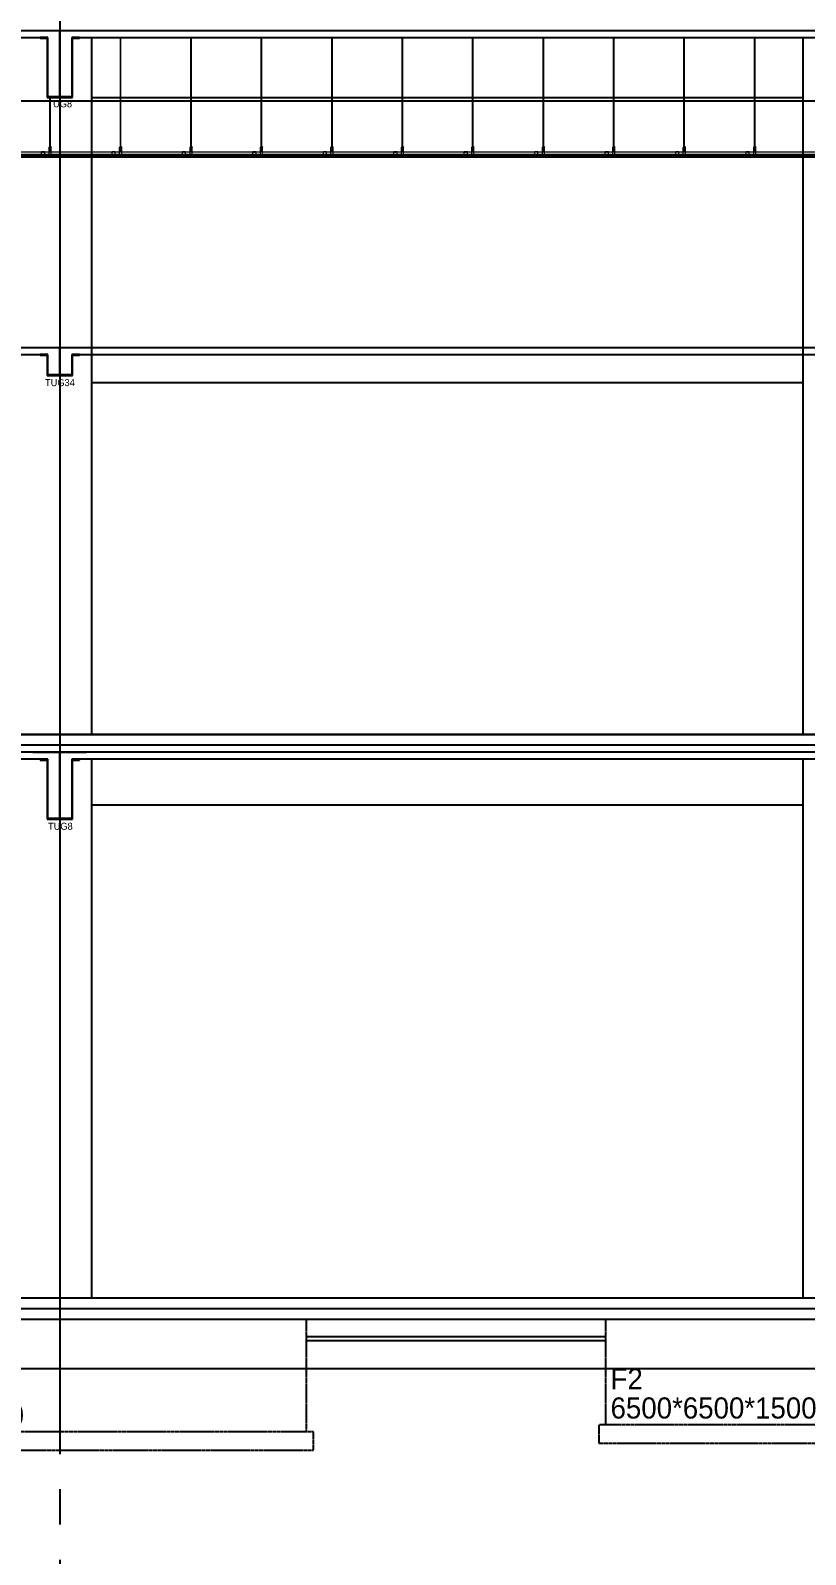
# Model space of a CAD drawing. Extents: x 152195838 to 323921156, y 365159662 to 730681027.
# Drawn here: x 161281092 to 161292092, y 365190420 to 365212063 of the extents above; entities that cross this region are included whole.
import ezdxf
from ezdxf.enums import TextEntityAlignment as Align

# ---------------------------------------------------------------- set-up
doc = ezdxf.new("R2010")
doc.units = 0
doc.header["$MEASUREMENT"] = 0
doc.linetypes.add('CEN', pattern=[63, 60, -1, 1, -1])
doc.linetypes.add('HIDDENX2', pattern=[0.75, 0.5, -0.25])
doc.layers.get('Defpoints').update_dxf_attribs({"linetype": 'CONTINUOUS'})
for name, color, linetype in [('4A.TEC CEN', 1, 'CEN'), ('4A.TEC 단열재', 252, 'CONTINUOUS'), ('4A.TEC 마감선 1', 6, 'CONTINUOUS'), ('4A.TEC 벽체 1', 2, 'CONTINUOUS'), ('ELE', 4, 'CONTINUOUS'), ('FIN', 6, 'CONTINUOUS'), ('k-BESTO', 4, 'CONTINUOUS'), ('text', 3, 'CONTINUOUS'), ('㈜SE&C 기둥', 2, 'CONTINUOUS'), ('㈜SE&C 벽체 1', 2, 'CONTINUOUS'), ('㈜SE&C 벽체 4', 7, 'CONTINUOUS')]:
    doc.layers.add(name, color=color, linetype=linetype)
doc.layers.add('CEIL', color=9, linetype='CONTINUOUS', lineweight=0)
doc.layers.add('DEFPOINT', color=135, linetype='CONTINUOUS', plot=False)
doc.styles.add('돋움', font='')
doc.styles.get('돋움').set_extended_font_data('돋움')

# ---------------------------------------------------------------- blocks, each defined once
blk = doc.blocks.new('A$Cb4e46dc6')
at = {"layer": 'Defpoints'}
for p, q in [((0, 575), (760, 575)), ((380, 175), (380, 575))]:
    blk.add_line(p, q, dxfattribs=at)
at = {"layer": 'k-BESTO'}
for p, q in [((100, 475), (100, 465)), ((210, 475), (100, 475)), ((100, 475), (100, 475)), ((100, 465), (200, 465)), ((200, 465), (200, 175)), ((210, 185), (210, 475)), ((660, 475), (550, 475)), ((550, 475), (550, 185)), ((560, 175), (560, 465)), ((560, 465), (660, 465)), ((660, 465), (660, 475)), ((200, 175), (560, 175)), ((550, 185), (210, 185))]:
    blk.add_line(p, q, dxfattribs=at)
at = {"layer": 'DEFPOINT', "linetype": 'ByBlock', "style": '돋움'}
blk.add_text('TUG34', height=100, dxfattribs=at).set_placement((172, 74), align=Align.MIDDLE_LEFT)
blk = doc.blocks.new('A$C30238f66')
at = {"layer": 'Defpoints'}
for p, q in [((0, 1114), (760, 1114)), ((380, 164), (380, 1114))]:
    blk.add_line(p, q, dxfattribs=at)
at = {"layer": 'k-BESTO'}
for p, q in [((100, 1014), (100, 1004)), ((210, 1014), (100, 1014)), ((100, 1014), (100, 1014)), ((100, 1004), (200, 1004)), ((200, 1004), (200, 164)), ((210, 174), (210, 1014)), ((660, 1014), (550, 1014)), ((550, 1014), (550, 174)), ((560, 164), (560, 1004)), ((560, 1004), (660, 1004)), ((660, 1004), (660, 1014)), ((200, 164), (560, 164)), ((550, 174), (210, 174))]:
    blk.add_line(p, q, dxfattribs=at)
at = {"layer": 'DEFPOINT', "linetype": 'ByBlock', "style": '돋움'}
blk.add_text('TUG8', height=100, dxfattribs=at).set_placement((206, 73), align=Align.MIDDLE_LEFT)
blk = doc.blocks.new('zw$1B78')
at = {"layer": '㈜SE&C 기둥', "color": 8, "ltscale": 0.5, "elevation": -1667}
for points in [[(13950, 9900), (13950, 0)], [(24050, 0), (24050, 9900)]]:
    blk.add_lwpolyline(points, dxfattribs=at)
at = {"layer": '㈜SE&C 벽체 1'}
for p, q in [((670, 9900, -1667), (13330, 9900, -1667)), ((13670, 9900, -1667), (24330, 9900, -1667))]:
    blk.add_line(p, q, dxfattribs=at)
at = {"layer": '㈜SE&C 벽체 4'}
blk.add_line((13950, 9050, -1667), (24050, 9050, -1667), dxfattribs=at)
at = {"layer": 'ELE'}
blk.add_blockref('A$C30238f66', (13120, 8886, -1667), dxfattribs=at)
blk = doc.blocks.new('A$Cf60f2c28')
at = {"layer": 'Defpoints'}
for p, q in [((0, 1125), (760, 1125)), ((380, 175), (380, 1125))]:
    blk.add_line(p, q, dxfattribs=at)
at = {"layer": 'k-BESTO'}
for p, q in [((100, 1025), (100, 1015)), ((210, 1025), (100, 1025)), ((100, 1025), (100, 1025)), ((100, 1015), (200, 1015)), ((200, 1015), (200, 175)), ((210, 185), (210, 1025)), ((660, 1025), (550, 1025)), ((550, 1025), (550, 185)), ((560, 175), (560, 1015)), ((560, 1015), (660, 1015)), ((660, 1015), (660, 1025)), ((200, 175), (560, 175)), ((550, 185), (210, 185))]:
    blk.add_line(p, q, dxfattribs=at)
at = {"layer": 'DEFPOINT', "linetype": 'ByBlock', "style": '돋움'}
blk.add_text('TUG8', height=100, dxfattribs=at).set_placement((215, 74), align=Align.MIDDLE_LEFT)
blk = doc.blocks.new('zw$280B')
at = {"layer": '4A.TEC 단열재'}
blk.add_line((111800, 7850, -1667), (250, 7850, -1667), dxfattribs=at)
at = {"layer": '4A.TEC 마감선 1'}
blk.add_line((111800, 8000, -1667), (250, 8000, -1667), dxfattribs=at)
at = {"layer": '㈜SE&C 기둥', "color": 8, "ltscale": 0.5, "elevation": -1667}
for points in [[(13950, 7650), (13950, 0)], [(24050, 0), (24050, 7650)]]:
    blk.add_lwpolyline(points, dxfattribs=at)
at = {"layer": '㈜SE&C 벽체 1'}
for p, q in [((112200, 7750, -1667), (50, 7750, -1667)), ((13330, 7650, -1667), (670, 7650, -1667)), ((24330, 7650, -1667), (13670, 7650, -1667))]:
    blk.add_line(p, q, dxfattribs=at)
at = {"layer": '㈜SE&C 벽체 4'}
blk.add_line((24050, 7000, -1667), (13950, 7000, -1667), dxfattribs=at)
at = {"layer": 'ELE'}
blk.add_blockref('A$Cf60f2c28', (13120, 6625, -1667), dxfattribs=at)
blk = doc.blocks.new('A$C81c9b9fe')
at = {"layer": '㈜SE&C 벽체 4', "linetype": 'HIDDENX2', "flags": 128}
for points in [[(6950, 2260), (6950, 760), (450, 760), (450, 2260), (6950, 2260)], [(450, 760), (350, 760), (350, 500), (7050, 500), (7050, 760), (6950, 760)]]:
    blk.add_lwpolyline(points, dxfattribs=at)
at = {"layer": 'DEFPOINT', "linetype": 'ByBlock', "style": '돋움'}
for s, p in [('F2', (518, 1412)), ('6500*6500*1500', (518, 998))]:
    blk.add_text(s, height=300, dxfattribs=at).set_placement(p, align=Align.MIDDLE_LEFT)
blk = doc.blocks.new('zw$F2B6')
at = {"layer": '㈜SE&C 벽체 4', "linetype": 'HIDDENX2', "flags": 128}
for points in [[(7100, 1860), (7100, 260), (100, 260), (100, 1860), (7100, 1860)], [(100, 260), (0, 260), (0, 0), (7200, 0), (7200, 260), (7100, 260)]]:
    blk.add_lwpolyline(points, dxfattribs=at)
at = {"layer": 'DEFPOINT', "linetype": 'ByBlock', "style": '돋움'}
for s, p in [('F1', (168, 912)), ('7000*7000*1600', (168, 498))]:
    blk.add_text(s, height=300, dxfattribs=at).set_placement(p, align=Align.MIDDLE_LEFT)

msp = doc.modelspace()

# ---------------------------------------------------------------- linework, layer by layer
at = {"layer": '4A.TEC CEN', "color": 8, "ltscale": 500}
for p, q in [((161217434.11, 365212063.33), (161448798.99, 365212063.33)), ((161217434.11, 365211063.33), (161448798.99, 365211063.33)), ((161217434.11, 365202063.33), (161448798.99, 365202063.33)), ((161217434.11, 365194063.33), (161448798.99, 365194063.33)), ((161217434.11, 365193063.33), (161448798.99, 365193063.33))]:
    msp.add_line(p, q, dxfattribs=at)
at = {"layer": '4A.TEC CEN', "color": 8, "ltscale": 500, "flags": 128}
msp.add_lwpolyline([(161281506.94, 365253346.04), (161281506.94, 365183761.87)], dxfattribs=at)
at = {"layer": '4A.TEC 단열재'}
msp.add_lwpolyline([(161268106.94, 365193913.33), (161308066.94, 365193913.33)], dxfattribs=at)
at = {"layer": '4A.TEC 마감선 1'}
msp.add_lwpolyline([(161268106.94, 365194063.33), (161308066.94, 365194063.33)], dxfattribs=at)
at = {"layer": '4A.TEC 벽체 1'}
msp.add_lwpolyline([(161268106.94, 365193763.33), (161358206.94, 365193763.33)], dxfattribs=at)
at = {"layer": 'CEIL'}
for p, q in [((161282367.21, 365210406.73), (161282367.21, 365211963.33)), ((161282376.21, 365210406.73), (161282376.21, 365211963.33)), ((161283367.21, 365210406.73), (161283367.21, 365211963.33)), ((161283376.21, 365210406.73), (161283376.21, 365211963.33)), ((161284367.21, 365210406.73), (161284367.21, 365211963.33)), ((161284376.21, 365210406.73), (161284376.21, 365211963.33)), ((161285367.21, 365210406.73), (161285367.21, 365211963.33)), ((161285376.21, 365210406.73), (161285376.21, 365211963.33)), ((161286367.21, 365210406.73), (161286367.21, 365211963.33)), ((161286376.21, 365210406.73), (161286376.21, 365211963.33)), ((161287367.21, 365210406.73), (161287367.21, 365211963.33)), ((161287376.21, 365210406.73), (161287376.21, 365211963.33)), ((161288367.21, 365210406.73), (161288367.21, 365211963.33)), ((161288376.21, 365210406.73), (161288376.21, 365211963.33)), ((161289367.21, 365210406.73), (161289367.21, 365211963.33)), ((161289376.21, 365210406.73), (161289376.21, 365211963.33)), ((161290367.21, 365210406.73), (161290367.21, 365211963.33)), ((161290376.21, 365210406.73), (161290376.21, 365211963.33)), ((161291367.21, 365210406.73), (161291367.21, 365211963.33)), ((161291376.21, 365210406.73), (161291376.21, 365211963.33)), ((161281367.21, 365210406.73), (161281367.21, 365211113.33)), ((161281376.21, 365210406.73), (161281376.21, 365211113.33)), ((161281356.71, 365210298.33), (161281356.71, 365210406.73)), ((161281386.71, 365210406.73), (161281356.71, 365210406.73)), ((161281356.71, 365210402.73), (161281386.71, 365210402.73)), ((161281385.21, 365210408.73), (161281358.21, 365210408.73)), ((161281358.21, 365210408.73), (161281358.21, 365210406.73)), ((161281358.21, 365210400.73), (161281358.21, 365210402.73)), ((161281358.21, 365210400.73), (161281385.21, 365210400.73)), ((161281362.71, 365210413.23), (161281362.71, 365210408.73)), ((161281362.71, 365210396.23), (161281362.71, 365210400.73)), ((161281378.71, 365210415.23), (161281364.71, 365210415.23)), ((161281378.71, 365210394.23), (161281364.71, 365210394.23)), ((161281367.21, 365210381.23), (161281367.21, 365210402.73)), ((161281376.21, 365210381.23), (161281376.21, 365210402.73)), ((161281380.71, 365210413.23), (161281380.71, 365210408.73)), ((161281380.71, 365210396.23), (161281380.71, 365210400.73)), ((161281385.21, 365210408.73), (161281385.21, 365210406.73)), ((161281385.21, 365210400.73), (161281385.21, 365210402.73)), ((161281386.71, 365210298.33), (161281386.71, 365210406.73)), ((161282356.71, 365210298.33), (161282356.71, 365210406.73)), ((161282386.71, 365210406.73), (161282356.71, 365210406.73)), ((161282356.71, 365210402.73), (161282386.71, 365210402.73)), ((161282385.21, 365210408.73), (161282358.21, 365210408.73)), ((161282358.21, 365210408.73), (161282358.21, 365210406.73)), ((161282358.21, 365210400.73), (161282358.21, 365210402.73)), ((161282358.21, 365210400.73), (161282385.21, 365210400.73)), ((161282362.71, 365210413.23), (161282362.71, 365210408.73)), ((161282362.71, 365210396.23), (161282362.71, 365210400.73)), ((161282378.71, 365210415.23), (161282364.71, 365210415.23)), ((161282378.71, 365210394.23), (161282364.71, 365210394.23)), ((161282367.21, 365210381.23), (161282367.21, 365210402.73)), ((161282376.21, 365210381.23), (161282376.21, 365210402.73)), ((161282380.71, 365210413.23), (161282380.71, 365210408.73)), ((161282380.71, 365210396.23), (161282380.71, 365210400.73)), ((161282385.21, 365210408.73), (161282385.21, 365210406.73)), ((161282385.21, 365210400.73), (161282385.21, 365210402.73)), ((161282386.71, 365210298.33), (161282386.71, 365210406.73)), ((161283356.71, 365210298.33), (161283356.71, 365210406.73)), ((161283386.71, 365210406.73), (161283356.71, 365210406.73)), ((161283356.71, 365210402.73), (161283386.71, 365210402.73)), ((161283385.21, 365210408.73), (161283358.21, 365210408.73)), ((161283358.21, 365210408.73), (161283358.21, 365210406.73)), ((161283358.21, 365210400.73), (161283358.21, 365210402.73)), ((161283358.21, 365210400.73), (161283385.21, 365210400.73)), ((161283362.71, 365210413.23), (161283362.71, 365210408.73)), ((161283362.71, 365210396.23), (161283362.71, 365210400.73)), ((161283378.71, 365210415.23), (161283364.71, 365210415.23)), ((161283378.71, 365210394.23), (161283364.71, 365210394.23)), ((161283367.21, 365210381.23), (161283367.21, 365210402.73)), ((161283376.21, 365210381.23), (161283376.21, 365210402.73)), ((161283380.71, 365210413.23), (161283380.71, 365210408.73)), ((161283380.71, 365210396.23), (161283380.71, 365210400.73)), ((161283385.21, 365210408.73), (161283385.21, 365210406.73)), ((161283385.21, 365210400.73), (161283385.21, 365210402.73)), ((161283386.71, 365210298.33), (161283386.71, 365210406.73)), ((161284356.71, 365210298.33), (161284356.71, 365210406.73)), ((161284386.71, 365210406.73), (161284356.71, 365210406.73)), ((161284356.71, 365210402.73), (161284386.71, 365210402.73)), ((161284385.21, 365210408.73), (161284358.21, 365210408.73)), ((161284358.21, 365210408.73), (161284358.21, 365210406.73)), ((161284358.21, 365210400.73), (161284358.21, 365210402.73)), ((161284358.21, 365210400.73), (161284385.21, 365210400.73)), ((161284362.71, 365210413.23), (161284362.71, 365210408.73)), ((161284362.71, 365210396.23), (161284362.71, 365210400.73)), ((161284378.71, 365210415.23), (161284364.71, 365210415.23)), ((161284378.71, 365210394.23), (161284364.71, 365210394.23)), ((161284367.21, 365210381.23), (161284367.21, 365210402.73)), ((161284376.21, 365210381.23), (161284376.21, 365210402.73)), ((161284380.71, 365210413.23), (161284380.71, 365210408.73)), ((161284380.71, 365210396.23), (161284380.71, 365210400.73)), ((161284385.21, 365210408.73), (161284385.21, 365210406.73)), ((161284385.21, 365210400.73), (161284385.21, 365210402.73)), ((161284386.71, 365210298.33), (161284386.71, 365210406.73)), ((161285356.71, 365210298.33), (161285356.71, 365210406.73)), ((161285386.71, 365210406.73), (161285356.71, 365210406.73)), ((161285356.71, 365210402.73), (161285386.71, 365210402.73)), ((161285385.21, 365210408.73), (161285358.21, 365210408.73)), ((161285358.21, 365210408.73), (161285358.21, 365210406.73)), ((161285358.21, 365210400.73), (161285358.21, 365210402.73)), ((161285358.21, 365210400.73), (161285385.21, 365210400.73)), ((161285362.71, 365210413.23), (161285362.71, 365210408.73)), ((161285362.71, 365210396.23), (161285362.71, 365210400.73)), ((161285378.71, 365210415.23), (161285364.71, 365210415.23)), ((161285378.71, 365210394.23), (161285364.71, 365210394.23)), ((161285367.21, 365210381.23), (161285367.21, 365210402.73)), ((161285376.21, 365210381.23), (161285376.21, 365210402.73)), ((161285380.71, 365210413.23), (161285380.71, 365210408.73)), ((161285380.71, 365210396.23), (161285380.71, 365210400.73)), ((161285385.21, 365210408.73), (161285385.21, 365210406.73)), ((161285385.21, 365210400.73), (161285385.21, 365210402.73)), ((161285386.71, 365210298.33), (161285386.71, 365210406.73)), ((161286356.71, 365210298.33), (161286356.71, 365210406.73)), ((161286386.71, 365210406.73), (161286356.71, 365210406.73)), ((161286356.71, 365210402.73), (161286386.71, 365210402.73)), ((161286385.21, 365210408.73), (161286358.21, 365210408.73)), ((161286358.21, 365210408.73), (161286358.21, 365210406.73)), ((161286358.21, 365210400.73), (161286358.21, 365210402.73)), ((161286358.21, 365210400.73), (161286385.21, 365210400.73)), ((161286362.71, 365210413.23), (161286362.71, 365210408.73)), ((161286362.71, 365210396.23), (161286362.71, 365210400.73)), ((161286378.71, 365210415.23), (161286364.71, 365210415.23)), ((161286378.71, 365210394.23), (161286364.71, 365210394.23)), ((161286367.21, 365210381.23), (161286367.21, 365210402.73)), ((161286376.21, 365210381.23), (161286376.21, 365210402.73)), ((161286380.71, 365210413.23), (161286380.71, 365210408.73)), ((161286380.71, 365210396.23), (161286380.71, 365210400.73)), ((161286385.21, 365210408.73), (161286385.21, 365210406.73)), ((161286385.21, 365210400.73), (161286385.21, 365210402.73)), ((161286386.71, 365210298.33), (161286386.71, 365210406.73)), ((161287356.71, 365210298.33), (161287356.71, 365210406.73)), ((161287386.71, 365210406.73), (161287356.71, 365210406.73)), ((161287356.71, 365210402.73), (161287386.71, 365210402.73)), ((161287385.21, 365210408.73), (161287358.21, 365210408.73)), ((161287358.21, 365210408.73), (161287358.21, 365210406.73)), ((161287358.21, 365210400.73), (161287358.21, 365210402.73)), ((161287358.21, 365210400.73), (161287385.21, 365210400.73)), ((161287362.71, 365210413.23), (161287362.71, 365210408.73)), ((161287362.71, 365210396.23), (161287362.71, 365210400.73)), ((161287378.71, 365210415.23), (161287364.71, 365210415.23)), ((161287378.71, 365210394.23), (161287364.71, 365210394.23)), ((161287367.21, 365210381.23), (161287367.21, 365210402.73)), ((161287376.21, 365210381.23), (161287376.21, 365210402.73)), ((161287380.71, 365210413.23), (161287380.71, 365210408.73)), ((161287380.71, 365210396.23), (161287380.71, 365210400.73)), ((161287385.21, 365210408.73), (161287385.21, 365210406.73)), ((161287385.21, 365210400.73), (161287385.21, 365210402.73)), ((161287386.71, 365210298.33), (161287386.71, 365210406.73)), ((161288356.71, 365210298.33), (161288356.71, 365210406.73)), ((161288386.71, 365210406.73), (161288356.71, 365210406.73)), ((161288356.71, 365210402.73), (161288386.71, 365210402.73)), ((161288385.21, 365210408.73), (161288358.21, 365210408.73)), ((161288358.21, 365210408.73), (161288358.21, 365210406.73)), ((161288358.21, 365210400.73), (161288358.21, 365210402.73)), ((161288358.21, 365210400.73), (161288385.21, 365210400.73)), ((161288362.71, 365210413.23), (161288362.71, 365210408.73)), ((161288362.71, 365210396.23), (161288362.71, 365210400.73)), ((161288378.71, 365210415.23), (161288364.71, 365210415.23)), ((161288378.71, 365210394.23), (161288364.71, 365210394.23)), ((161288367.21, 365210381.23), (161288367.21, 365210402.73)), ((161288376.21, 365210381.23), (161288376.21, 365210402.73)), ((161288380.71, 365210413.23), (161288380.71, 365210408.73)), ((161288380.71, 365210396.23), (161288380.71, 365210400.73)), ((161288385.21, 365210408.73), (161288385.21, 365210406.73)), ((161288385.21, 365210400.73), (161288385.21, 365210402.73)), ((161288386.71, 365210298.33), (161288386.71, 365210406.73)), ((161289356.71, 365210298.33), (161289356.71, 365210406.73)), ((161289386.71, 365210406.73), (161289356.71, 365210406.73)), ((161289356.71, 365210402.73), (161289386.71, 365210402.73)), ((161289385.21, 365210408.73), (161289358.21, 365210408.73)), ((161289358.21, 365210408.73), (161289358.21, 365210406.73)), ((161289358.21, 365210400.73), (161289358.21, 365210402.73)), ((161289358.21, 365210400.73), (161289385.21, 365210400.73)), ((161289362.71, 365210413.23), (161289362.71, 365210408.73)), ((161289362.71, 365210396.23), (161289362.71, 365210400.73)), ((161289378.71, 365210415.23), (161289364.71, 365210415.23)), ((161289378.71, 365210394.23), (161289364.71, 365210394.23)), ((161289367.21, 365210381.23), (161289367.21, 365210402.73)), ((161289376.21, 365210381.23), (161289376.21, 365210402.73)), ((161289380.71, 365210413.23), (161289380.71, 365210408.73)), ((161289380.71, 365210396.23), (161289380.71, 365210400.73)), ((161289385.21, 365210408.73), (161289385.21, 365210406.73)), ((161289385.21, 365210400.73), (161289385.21, 365210402.73)), ((161289386.71, 365210298.33), (161289386.71, 365210406.73)), ((161290356.71, 365210298.33), (161290356.71, 365210406.73)), ((161290386.71, 365210406.73), (161290356.71, 365210406.73)), ((161290356.71, 365210402.73), (161290386.71, 365210402.73)), ((161290385.21, 365210408.73), (161290358.21, 365210408.73)), ((161290358.21, 365210408.73), (161290358.21, 365210406.73)), ((161290358.21, 365210400.73), (161290358.21, 365210402.73)), ((161290358.21, 365210400.73), (161290385.21, 365210400.73)), ((161290362.71, 365210413.23), (161290362.71, 365210408.73)), ((161290362.71, 365210396.23), (161290362.71, 365210400.73)), ((161290378.71, 365210415.23), (161290364.71, 365210415.23)), ((161290378.71, 365210394.23), (161290364.71, 365210394.23)), ((161290367.21, 365210381.23), (161290367.21, 365210402.73)), ((161290376.21, 365210381.23), (161290376.21, 365210402.73)), ((161290380.71, 365210413.23), (161290380.71, 365210408.73)), ((161290380.71, 365210396.23), (161290380.71, 365210400.73)), ((161290385.21, 365210408.73), (161290385.21, 365210406.73)), ((161290385.21, 365210400.73), (161290385.21, 365210402.73)), ((161290386.71, 365210298.33), (161290386.71, 365210406.73)), ((161291356.71, 365210298.33), (161291356.71, 365210406.73)), ((161291386.71, 365210406.73), (161291356.71, 365210406.73)), ((161291356.71, 365210402.73), (161291386.71, 365210402.73)), ((161291385.21, 365210408.73), (161291358.21, 365210408.73)), ((161291358.21, 365210408.73), (161291358.21, 365210406.73)), ((161291358.21, 365210400.73), (161291358.21, 365210402.73)), ((161291358.21, 365210400.73), (161291385.21, 365210400.73)), ((161291362.71, 365210413.23), (161291362.71, 365210408.73)), ((161291362.71, 365210396.23), (161291362.71, 365210400.73)), ((161291378.71, 365210415.23), (161291364.71, 365210415.23)), ((161291378.71, 365210394.23), (161291364.71, 365210394.23)), ((161291367.21, 365210381.23), (161291367.21, 365210402.73)), ((161291376.21, 365210381.23), (161291376.21, 365210402.73)), ((161291380.71, 365210413.23), (161291380.71, 365210408.73)), ((161291380.71, 365210396.23), (161291380.71, 365210400.73)), ((161291385.21, 365210408.73), (161291385.21, 365210406.73)), ((161291385.21, 365210400.73), (161291385.21, 365210402.73)), ((161291386.71, 365210298.33), (161291386.71, 365210406.73)), ((161281294.21, 365210341.33), (161281249.21, 365210341.33)), ((161281249.21, 365210306.33), (161281249.21, 365210341.33)), ((161281252.1, 365210332.33), (161281249.21, 365210332.33)), ((161281254.21, 365210301.33), (161281249.21, 365210306.33)), ((161281254.21, 365210301.33), (161281249.21, 365210301.33)), ((161281249.21, 365210301.33), (161281249.21, 365210282.33)), ((161281249.21, 365210282.33), (161281255.21, 365210282.33)), ((161281254.21, 365210299.33), (161281251.21, 365210299.33)), ((161281251.21, 365210299.33), (161281251.21, 365210284.33)), ((161281292.21, 365210293.33), (161281251.21, 365210293.33)), ((161281251.21, 365210284.33), (161281253.5, 365210284.33)), ((161281256.21, 365210332.33), (161281253.19, 365210332.33)), ((161281254.21, 365210299.33), (161281254.21, 365210301.33)), ((161281256.21, 365210337.06), (161281256.21, 365210341.33)), ((161281256.21, 365210332.33), (161281256.21, 365210335.7)), ((161281265.21, 365210282.33), (161281278.21, 365210282.33)), ((161281266.92, 365210284.33), (161281276.5, 365210284.33)), ((161281268.21, 365210337.06), (161281268.21, 365210341.33)), ((161281268.21, 365210332.33), (161281268.21, 365210335.7)), ((161281271.42, 365210332.33), (161281268.21, 365210332.33)), ((161281275.21, 365210332.33), (161281272.78, 365210332.33)), ((161281275.21, 365210337.06), (161281275.21, 365210341.33)), ((161281275.21, 365210332.33), (161281275.21, 365210335.7)), ((161281287.21, 365210337.06), (161281287.21, 365210341.33)), ((161281287.21, 365210332.33), (161281287.21, 365210335.7)), ((161281289.65, 365210332.33), (161281287.21, 365210332.33)), ((161281288.21, 365210282.33), (161281294.21, 365210282.33)), ((161281289.21, 365210301.33), (161281294.21, 365210306.33)), ((161281289.21, 365210299.33), (161281289.21, 365210301.33)), ((161281294.21, 365210301.33), (161281289.21, 365210301.33)), ((161281292.21, 365210299.33), (161281289.21, 365210299.33)), ((161281289.92, 365210284.33), (161281292.21, 365210284.33)), ((161281294.21, 365210332.33), (161281291.28, 365210332.33)), ((161281292.21, 365210284.33), (161281292.21, 365210299.33)), ((161281294.21, 365210306.33), (161281294.21, 365210341.33)), ((161281294.21, 365210282.33), (161281294.21, 365210301.33)), ((161281386.71, 365210359.14), (161281356.71, 365210359.14)), ((161281356.71, 365210298.33), (161281386.71, 365210298.33)), ((161281364.71, 365210346.64), (161281378.71, 365210346.64)), ((161281374.21, 365210379.23), (161281369.21, 365210379.23)), ((161281371.71, 365210340.07), (161281371.71, 365210353.64)), ((161282249.21, 365210306.33), (161282249.21, 365210341.33)), ((161282294.21, 365210341.33), (161282249.21, 365210341.33)), ((161282252.1, 365210332.33), (161282249.21, 365210332.33)), ((161282254.21, 365210301.33), (161282249.21, 365210306.33)), ((161282249.21, 365210301.33), (161282249.21, 365210282.33)), ((161282254.21, 365210301.33), (161282249.21, 365210301.33)), ((161282249.21, 365210282.33), (161282255.21, 365210282.33)), ((161282251.21, 365210299.33), (161282251.21, 365210284.33)), ((161282254.21, 365210299.33), (161282251.21, 365210299.33)), ((161282292.21, 365210293.33), (161282251.21, 365210293.33)), ((161282251.21, 365210284.33), (161282253.5, 365210284.33)), ((161282256.21, 365210332.33), (161282253.19, 365210332.33)), ((161282254.21, 365210299.33), (161282254.21, 365210301.33)), ((161282256.21, 365210337.06), (161282256.21, 365210341.33)), ((161282256.21, 365210332.33), (161282256.21, 365210335.7)), ((161282265.21, 365210282.33), (161282278.21, 365210282.33)), ((161282266.92, 365210284.33), (161282276.5, 365210284.33)), ((161282268.21, 365210337.06), (161282268.21, 365210341.33)), ((161282268.21, 365210332.33), (161282268.21, 365210335.7)), ((161282271.42, 365210332.33), (161282268.21, 365210332.33)), ((161282275.21, 365210332.33), (161282272.78, 365210332.33)), ((161282275.21, 365210337.06), (161282275.21, 365210341.33)), ((161282275.21, 365210332.33), (161282275.21, 365210335.7)), ((161282287.21, 365210337.06), (161282287.21, 365210341.33)), ((161282287.21, 365210332.33), (161282287.21, 365210335.7)), ((161282289.65, 365210332.33), (161282287.21, 365210332.33)), ((161282288.21, 365210282.33), (161282294.21, 365210282.33)), ((161282289.21, 365210301.33), (161282294.21, 365210306.33)), ((161282294.21, 365210301.33), (161282289.21, 365210301.33)), ((161282289.21, 365210299.33), (161282289.21, 365210301.33)), ((161282292.21, 365210299.33), (161282289.21, 365210299.33)), ((161282289.92, 365210284.33), (161282292.21, 365210284.33)), ((161282294.21, 365210332.33), (161282291.28, 365210332.33)), ((161282292.21, 365210284.33), (161282292.21, 365210299.33)), ((161282294.21, 365210306.33), (161282294.21, 365210341.33)), ((161282294.21, 365210282.33), (161282294.21, 365210301.33)), ((161282386.71, 365210359.14), (161282356.71, 365210359.14)), ((161282356.71, 365210298.33), (161282386.71, 365210298.33)), ((161282364.71, 365210346.64), (161282378.71, 365210346.64)), ((161282374.21, 365210379.23), (161282369.21, 365210379.23)), ((161282371.71, 365210340.07), (161282371.71, 365210353.64)), ((161283294.21, 365210341.33), (161283249.21, 365210341.33)), ((161283249.21, 365210306.33), (161283249.21, 365210341.33)), ((161283252.1, 365210332.33), (161283249.21, 365210332.33)), ((161283254.21, 365210301.33), (161283249.21, 365210306.33)), ((161283254.21, 365210301.33), (161283249.21, 365210301.33)), ((161283249.21, 365210301.33), (161283249.21, 365210282.33)), ((161283249.21, 365210282.33), (161283255.21, 365210282.33)), ((161283254.21, 365210299.33), (161283251.21, 365210299.33)), ((161283251.21, 365210299.33), (161283251.21, 365210284.33)), ((161283292.21, 365210293.33), (161283251.21, 365210293.33)), ((161283251.21, 365210284.33), (161283253.5, 365210284.33)), ((161283256.21, 365210332.33), (161283253.19, 365210332.33)), ((161283254.21, 365210299.33), (161283254.21, 365210301.33)), ((161283256.21, 365210337.06), (161283256.21, 365210341.33)), ((161283256.21, 365210332.33), (161283256.21, 365210335.7)), ((161283265.21, 365210282.33), (161283278.21, 365210282.33)), ((161283266.92, 365210284.33), (161283276.5, 365210284.33)), ((161283268.21, 365210337.06), (161283268.21, 365210341.33)), ((161283268.21, 365210332.33), (161283268.21, 365210335.7)), ((161283271.42, 365210332.33), (161283268.21, 365210332.33)), ((161283275.21, 365210332.33), (161283272.78, 365210332.33)), ((161283275.21, 365210337.06), (161283275.21, 365210341.33)), ((161283275.21, 365210332.33), (161283275.21, 365210335.7)), ((161283287.21, 365210337.06), (161283287.21, 365210341.33)), ((161283287.21, 365210332.33), (161283287.21, 365210335.7)), ((161283289.65, 365210332.33), (161283287.21, 365210332.33)), ((161283288.21, 365210282.33), (161283294.21, 365210282.33)), ((161283289.21, 365210301.33), (161283294.21, 365210306.33)), ((161283289.21, 365210299.33), (161283289.21, 365210301.33)), ((161283294.21, 365210301.33), (161283289.21, 365210301.33)), ((161283292.21, 365210299.33), (161283289.21, 365210299.33)), ((161283289.92, 365210284.33), (161283292.21, 365210284.33)), ((161283294.21, 365210332.33), (161283291.28, 365210332.33)), ((161283292.21, 365210284.33), (161283292.21, 365210299.33)), ((161283294.21, 365210306.33), (161283294.21, 365210341.33)), ((161283294.21, 365210282.33), (161283294.21, 365210301.33)), ((161283386.71, 365210359.14), (161283356.71, 365210359.14)), ((161283356.71, 365210298.33), (161283386.71, 365210298.33)), ((161283364.71, 365210346.64), (161283378.71, 365210346.64)), ((161283374.21, 365210379.23), (161283369.21, 365210379.23)), ((161283371.71, 365210340.07), (161283371.71, 365210353.64)), ((161284249.21, 365210306.33), (161284249.21, 365210341.33)), ((161284294.21, 365210341.33), (161284249.21, 365210341.33)), ((161284252.1, 365210332.33), (161284249.21, 365210332.33)), ((161284254.21, 365210301.33), (161284249.21, 365210306.33)), ((161284249.21, 365210301.33), (161284249.21, 365210282.33)), ((161284254.21, 365210301.33), (161284249.21, 365210301.33)), ((161284249.21, 365210282.33), (161284255.21, 365210282.33)), ((161284251.21, 365210299.33), (161284251.21, 365210284.33)), ((161284254.21, 365210299.33), (161284251.21, 365210299.33)), ((161284292.21, 365210293.33), (161284251.21, 365210293.33)), ((161284251.21, 365210284.33), (161284253.5, 365210284.33)), ((161284256.21, 365210332.33), (161284253.19, 365210332.33)), ((161284254.21, 365210299.33), (161284254.21, 365210301.33)), ((161284256.21, 365210337.06), (161284256.21, 365210341.33)), ((161284256.21, 365210332.33), (161284256.21, 365210335.7)), ((161284265.21, 365210282.33), (161284278.21, 365210282.33)), ((161284266.92, 365210284.33), (161284276.5, 365210284.33)), ((161284268.21, 365210337.06), (161284268.21, 365210341.33)), ((161284268.21, 365210332.33), (161284268.21, 365210335.7)), ((161284271.42, 365210332.33), (161284268.21, 365210332.33)), ((161284275.21, 365210332.33), (161284272.78, 365210332.33)), ((161284275.21, 365210337.06), (161284275.21, 365210341.33)), ((161284275.21, 365210332.33), (161284275.21, 365210335.7)), ((161284287.21, 365210337.06), (161284287.21, 365210341.33)), ((161284287.21, 365210332.33), (161284287.21, 365210335.7)), ((161284289.65, 365210332.33), (161284287.21, 365210332.33)), ((161284288.21, 365210282.33), (161284294.21, 365210282.33)), ((161284289.21, 365210301.33), (161284294.21, 365210306.33)), ((161284294.21, 365210301.33), (161284289.21, 365210301.33)), ((161284289.21, 365210299.33), (161284289.21, 365210301.33)), ((161284292.21, 365210299.33), (161284289.21, 365210299.33)), ((161284289.92, 365210284.33), (161284292.21, 365210284.33)), ((161284294.21, 365210332.33), (161284291.28, 365210332.33)), ((161284292.21, 365210284.33), (161284292.21, 365210299.33)), ((161284294.21, 365210306.33), (161284294.21, 365210341.33)), ((161284294.21, 365210282.33), (161284294.21, 365210301.33)), ((161284386.71, 365210359.14), (161284356.71, 365210359.14)), ((161284356.71, 365210298.33), (161284386.71, 365210298.33)), ((161284364.71, 365210346.64), (161284378.71, 365210346.64)), ((161284374.21, 365210379.23), (161284369.21, 365210379.23)), ((161284371.71, 365210340.07), (161284371.71, 365210353.64)), ((161285294.21, 365210341.33), (161285249.21, 365210341.33)), ((161285249.21, 365210306.33), (161285249.21, 365210341.33)), ((161285252.1, 365210332.33), (161285249.21, 365210332.33)), ((161285254.21, 365210301.33), (161285249.21, 365210306.33)), ((161285254.21, 365210301.33), (161285249.21, 365210301.33)), ((161285249.21, 365210301.33), (161285249.21, 365210282.33)), ((161285249.21, 365210282.33), (161285255.21, 365210282.33)), ((161285254.21, 365210299.33), (161285251.21, 365210299.33)), ((161285251.21, 365210299.33), (161285251.21, 365210284.33)), ((161285292.21, 365210293.33), (161285251.21, 365210293.33)), ((161285251.21, 365210284.33), (161285253.5, 365210284.33)), ((161285256.21, 365210332.33), (161285253.19, 365210332.33)), ((161285254.21, 365210299.33), (161285254.21, 365210301.33)), ((161285256.21, 365210337.06), (161285256.21, 365210341.33)), ((161285256.21, 365210332.33), (161285256.21, 365210335.7)), ((161285265.21, 365210282.33), (161285278.21, 365210282.33)), ((161285266.92, 365210284.33), (161285276.5, 365210284.33)), ((161285268.21, 365210337.06), (161285268.21, 365210341.33)), ((161285268.21, 365210332.33), (161285268.21, 365210335.7)), ((161285271.42, 365210332.33), (161285268.21, 365210332.33)), ((161285275.21, 365210332.33), (161285272.78, 365210332.33)), ((161285275.21, 365210337.06), (161285275.21, 365210341.33)), ((161285275.21, 365210332.33), (161285275.21, 365210335.7)), ((161285287.21, 365210337.06), (161285287.21, 365210341.33)), ((161285287.21, 365210332.33), (161285287.21, 365210335.7)), ((161285289.65, 365210332.33), (161285287.21, 365210332.33)), ((161285288.21, 365210282.33), (161285294.21, 365210282.33)), ((161285289.21, 365210301.33), (161285294.21, 365210306.33)), ((161285289.21, 365210299.33), (161285289.21, 365210301.33)), ((161285294.21, 365210301.33), (161285289.21, 365210301.33)), ((161285292.21, 365210299.33), (161285289.21, 365210299.33)), ((161285289.92, 365210284.33), (161285292.21, 365210284.33)), ((161285294.21, 365210332.33), (161285291.28, 365210332.33)), ((161285292.21, 365210284.33), (161285292.21, 365210299.33)), ((161285294.21, 365210306.33), (161285294.21, 365210341.33)), ((161285294.21, 365210282.33), (161285294.21, 365210301.33)), ((161285386.71, 365210359.14), (161285356.71, 365210359.14)), ((161285356.71, 365210298.33), (161285386.71, 365210298.33)), ((161285364.71, 365210346.64), (161285378.71, 365210346.64)), ((161285374.21, 365210379.23), (161285369.21, 365210379.23)), ((161285371.71, 365210340.07), (161285371.71, 365210353.64)), ((161286249.21, 365210306.33), (161286249.21, 365210341.33)), ((161286294.21, 365210341.33), (161286249.21, 365210341.33)), ((161286252.1, 365210332.33), (161286249.21, 365210332.33)), ((161286254.21, 365210301.33), (161286249.21, 365210306.33)), ((161286249.21, 365210301.33), (161286249.21, 365210282.33)), ((161286254.21, 365210301.33), (161286249.21, 365210301.33)), ((161286249.21, 365210282.33), (161286255.21, 365210282.33)), ((161286251.21, 365210299.33), (161286251.21, 365210284.33)), ((161286254.21, 365210299.33), (161286251.21, 365210299.33)), ((161286292.21, 365210293.33), (161286251.21, 365210293.33)), ((161286251.21, 365210284.33), (161286253.5, 365210284.33)), ((161286256.21, 365210332.33), (161286253.19, 365210332.33)), ((161286254.21, 365210299.33), (161286254.21, 365210301.33)), ((161286256.21, 365210337.06), (161286256.21, 365210341.33)), ((161286256.21, 365210332.33), (161286256.21, 365210335.7)), ((161286265.21, 365210282.33), (161286278.21, 365210282.33)), ((161286266.92, 365210284.33), (161286276.5, 365210284.33)), ((161286268.21, 365210337.06), (161286268.21, 365210341.33)), ((161286268.21, 365210332.33), (161286268.21, 365210335.7)), ((161286271.42, 365210332.33), (161286268.21, 365210332.33)), ((161286275.21, 365210332.33), (161286272.78, 365210332.33)), ((161286275.21, 365210337.06), (161286275.21, 365210341.33)), ((161286275.21, 365210332.33), (161286275.21, 365210335.7)), ((161286287.21, 365210337.06), (161286287.21, 365210341.33)), ((161286287.21, 365210332.33), (161286287.21, 365210335.7)), ((161286289.65, 365210332.33), (161286287.21, 365210332.33)), ((161286288.21, 365210282.33), (161286294.21, 365210282.33)), ((161286289.21, 365210301.33), (161286294.21, 365210306.33)), ((161286294.21, 365210301.33), (161286289.21, 365210301.33)), ((161286289.21, 365210299.33), (161286289.21, 365210301.33)), ((161286292.21, 365210299.33), (161286289.21, 365210299.33)), ((161286289.92, 365210284.33), (161286292.21, 365210284.33)), ((161286294.21, 365210332.33), (161286291.28, 365210332.33)), ((161286292.21, 365210284.33), (161286292.21, 365210299.33)), ((161286294.21, 365210306.33), (161286294.21, 365210341.33)), ((161286294.21, 365210282.33), (161286294.21, 365210301.33)), ((161286386.71, 365210359.14), (161286356.71, 365210359.14)), ((161286356.71, 365210298.33), (161286386.71, 365210298.33)), ((161286364.71, 365210346.64), (161286378.71, 365210346.64)), ((161286374.21, 365210379.23), (161286369.21, 365210379.23)), ((161286371.71, 365210340.07), (161286371.71, 365210353.64)), ((161287294.21, 365210341.33), (161287249.21, 365210341.33)), ((161287249.21, 365210306.33), (161287249.21, 365210341.33)), ((161287252.1, 365210332.33), (161287249.21, 365210332.33)), ((161287254.21, 365210301.33), (161287249.21, 365210306.33)), ((161287254.21, 365210301.33), (161287249.21, 365210301.33)), ((161287249.21, 365210301.33), (161287249.21, 365210282.33)), ((161287249.21, 365210282.33), (161287255.21, 365210282.33)), ((161287254.21, 365210299.33), (161287251.21, 365210299.33)), ((161287251.21, 365210299.33), (161287251.21, 365210284.33)), ((161287292.21, 365210293.33), (161287251.21, 365210293.33)), ((161287251.21, 365210284.33), (161287253.5, 365210284.33)), ((161287256.21, 365210332.33), (161287253.19, 365210332.33)), ((161287254.21, 365210299.33), (161287254.21, 365210301.33)), ((161287256.21, 365210337.06), (161287256.21, 365210341.33)), ((161287256.21, 365210332.33), (161287256.21, 365210335.7)), ((161287265.21, 365210282.33), (161287278.21, 365210282.33)), ((161287266.92, 365210284.33), (161287276.5, 365210284.33)), ((161287268.21, 365210337.06), (161287268.21, 365210341.33)), ((161287268.21, 365210332.33), (161287268.21, 365210335.7)), ((161287271.42, 365210332.33), (161287268.21, 365210332.33)), ((161287275.21, 365210332.33), (161287272.78, 365210332.33)), ((161287275.21, 365210337.06), (161287275.21, 365210341.33)), ((161287275.21, 365210332.33), (161287275.21, 365210335.7)), ((161287287.21, 365210337.06), (161287287.21, 365210341.33)), ((161287287.21, 365210332.33), (161287287.21, 365210335.7)), ((161287289.65, 365210332.33), (161287287.21, 365210332.33)), ((161287288.21, 365210282.33), (161287294.21, 365210282.33)), ((161287289.21, 365210301.33), (161287294.21, 365210306.33)), ((161287289.21, 365210299.33), (161287289.21, 365210301.33)), ((161287294.21, 365210301.33), (161287289.21, 365210301.33)), ((161287292.21, 365210299.33), (161287289.21, 365210299.33)), ((161287289.92, 365210284.33), (161287292.21, 365210284.33)), ((161287294.21, 365210332.33), (161287291.28, 365210332.33)), ((161287292.21, 365210284.33), (161287292.21, 365210299.33)), ((161287294.21, 365210306.33), (161287294.21, 365210341.33)), ((161287294.21, 365210282.33), (161287294.21, 365210301.33)), ((161287386.71, 365210359.14), (161287356.71, 365210359.14)), ((161287356.71, 365210298.33), (161287386.71, 365210298.33)), ((161287364.71, 365210346.64), (161287378.71, 365210346.64)), ((161287374.21, 365210379.23), (161287369.21, 365210379.23)), ((161287371.71, 365210340.07), (161287371.71, 365210353.64)), ((161288249.21, 365210306.33), (161288249.21, 365210341.33)), ((161288294.21, 365210341.33), (161288249.21, 365210341.33)), ((161288252.1, 365210332.33), (161288249.21, 365210332.33)), ((161288254.21, 365210301.33), (161288249.21, 365210306.33)), ((161288249.21, 365210301.33), (161288249.21, 365210282.33)), ((161288254.21, 365210301.33), (161288249.21, 365210301.33)), ((161288249.21, 365210282.33), (161288255.21, 365210282.33)), ((161288251.21, 365210299.33), (161288251.21, 365210284.33)), ((161288254.21, 365210299.33), (161288251.21, 365210299.33)), ((161288292.21, 365210293.33), (161288251.21, 365210293.33)), ((161288251.21, 365210284.33), (161288253.5, 365210284.33)), ((161288256.21, 365210332.33), (161288253.19, 365210332.33)), ((161288254.21, 365210299.33), (161288254.21, 365210301.33)), ((161288256.21, 365210337.06), (161288256.21, 365210341.33)), ((161288256.21, 365210332.33), (161288256.21, 365210335.7)), ((161288265.21, 365210282.33), (161288278.21, 365210282.33)), ((161288266.92, 365210284.33), (161288276.5, 365210284.33)), ((161288268.21, 365210337.06), (161288268.21, 365210341.33)), ((161288268.21, 365210332.33), (161288268.21, 365210335.7)), ((161288271.42, 365210332.33), (161288268.21, 365210332.33)), ((161288275.21, 365210332.33), (161288272.78, 365210332.33)), ((161288275.21, 365210337.06), (161288275.21, 365210341.33)), ((161288275.21, 365210332.33), (161288275.21, 365210335.7)), ((161288287.21, 365210337.06), (161288287.21, 365210341.33)), ((161288287.21, 365210332.33), (161288287.21, 365210335.7)), ((161288289.65, 365210332.33), (161288287.21, 365210332.33)), ((161288288.21, 365210282.33), (161288294.21, 365210282.33)), ((161288289.21, 365210301.33), (161288294.21, 365210306.33)), ((161288294.21, 365210301.33), (161288289.21, 365210301.33)), ((161288289.21, 365210299.33), (161288289.21, 365210301.33)), ((161288292.21, 365210299.33), (161288289.21, 365210299.33)), ((161288289.92, 365210284.33), (161288292.21, 365210284.33)), ((161288294.21, 365210332.33), (161288291.28, 365210332.33)), ((161288292.21, 365210284.33), (161288292.21, 365210299.33)), ((161288294.21, 365210306.33), (161288294.21, 365210341.33)), ((161288294.21, 365210282.33), (161288294.21, 365210301.33)), ((161288386.71, 365210359.14), (161288356.71, 365210359.14)), ((161288356.71, 365210298.33), (161288386.71, 365210298.33)), ((161288364.71, 365210346.64), (161288378.71, 365210346.64)), ((161288374.21, 365210379.23), (161288369.21, 365210379.23)), ((161288371.71, 365210340.07), (161288371.71, 365210353.64)), ((161289294.21, 365210341.33), (161289249.21, 365210341.33)), ((161289249.21, 365210306.33), (161289249.21, 365210341.33)), ((161289252.1, 365210332.33), (161289249.21, 365210332.33)), ((161289254.21, 365210301.33), (161289249.21, 365210306.33)), ((161289254.21, 365210301.33), (161289249.21, 365210301.33)), ((161289249.21, 365210301.33), (161289249.21, 365210282.33)), ((161289249.21, 365210282.33), (161289255.21, 365210282.33)), ((161289254.21, 365210299.33), (161289251.21, 365210299.33)), ((161289251.21, 365210299.33), (161289251.21, 365210284.33)), ((161289292.21, 365210293.33), (161289251.21, 365210293.33)), ((161289251.21, 365210284.33), (161289253.5, 365210284.33)), ((161289256.21, 365210332.33), (161289253.19, 365210332.33)), ((161289254.21, 365210299.33), (161289254.21, 365210301.33)), ((161289256.21, 365210337.06), (161289256.21, 365210341.33)), ((161289256.21, 365210332.33), (161289256.21, 365210335.7)), ((161289265.21, 365210282.33), (161289278.21, 365210282.33)), ((161289266.92, 365210284.33), (161289276.5, 365210284.33)), ((161289268.21, 365210337.06), (161289268.21, 365210341.33)), ((161289268.21, 365210332.33), (161289268.21, 365210335.7)), ((161289271.42, 365210332.33), (161289268.21, 365210332.33)), ((161289275.21, 365210332.33), (161289272.78, 365210332.33)), ((161289275.21, 365210337.06), (161289275.21, 365210341.33)), ((161289275.21, 365210332.33), (161289275.21, 365210335.7)), ((161289287.21, 365210337.06), (161289287.21, 365210341.33)), ((161289287.21, 365210332.33), (161289287.21, 365210335.7)), ((161289289.65, 365210332.33), (161289287.21, 365210332.33)), ((161289288.21, 365210282.33), (161289294.21, 365210282.33)), ((161289289.21, 365210301.33), (161289294.21, 365210306.33)), ((161289289.21, 365210299.33), (161289289.21, 365210301.33)), ((161289294.21, 365210301.33), (161289289.21, 365210301.33)), ((161289292.21, 365210299.33), (161289289.21, 365210299.33)), ((161289289.92, 365210284.33), (161289292.21, 365210284.33)), ((161289294.21, 365210332.33), (161289291.28, 365210332.33)), ((161289292.21, 365210284.33), (161289292.21, 365210299.33)), ((161289294.21, 365210306.33), (161289294.21, 365210341.33)), ((161289294.21, 365210282.33), (161289294.21, 365210301.33)), ((161289386.71, 365210359.14), (161289356.71, 365210359.14)), ((161289356.71, 365210298.33), (161289386.71, 365210298.33)), ((161289364.71, 365210346.64), (161289378.71, 365210346.64)), ((161289374.21, 365210379.23), (161289369.21, 365210379.23)), ((161289371.71, 365210340.07), (161289371.71, 365210353.64)), ((161290249.21, 365210306.33), (161290249.21, 365210341.33)), ((161290294.21, 365210341.33), (161290249.21, 365210341.33)), ((161290252.1, 365210332.33), (161290249.21, 365210332.33)), ((161290254.21, 365210301.33), (161290249.21, 365210306.33)), ((161290249.21, 365210301.33), (161290249.21, 365210282.33)), ((161290254.21, 365210301.33), (161290249.21, 365210301.33)), ((161290249.21, 365210282.33), (161290255.21, 365210282.33)), ((161290251.21, 365210299.33), (161290251.21, 365210284.33)), ((161290254.21, 365210299.33), (161290251.21, 365210299.33)), ((161290292.21, 365210293.33), (161290251.21, 365210293.33)), ((161290251.21, 365210284.33), (161290253.5, 365210284.33)), ((161290256.21, 365210332.33), (161290253.19, 365210332.33)), ((161290254.21, 365210299.33), (161290254.21, 365210301.33)), ((161290256.21, 365210337.06), (161290256.21, 365210341.33)), ((161290256.21, 365210332.33), (161290256.21, 365210335.7)), ((161290265.21, 365210282.33), (161290278.21, 365210282.33)), ((161290266.92, 365210284.33), (161290276.5, 365210284.33)), ((161290268.21, 365210337.06), (161290268.21, 365210341.33)), ((161290268.21, 365210332.33), (161290268.21, 365210335.7)), ((161290271.42, 365210332.33), (161290268.21, 365210332.33)), ((161290275.21, 365210332.33), (161290272.78, 365210332.33)), ((161290275.21, 365210337.06), (161290275.21, 365210341.33)), ((161290275.21, 365210332.33), (161290275.21, 365210335.7)), ((161290287.21, 365210337.06), (161290287.21, 365210341.33)), ((161290287.21, 365210332.33), (161290287.21, 365210335.7)), ((161290289.65, 365210332.33), (161290287.21, 365210332.33)), ((161290288.21, 365210282.33), (161290294.21, 365210282.33)), ((161290289.21, 365210301.33), (161290294.21, 365210306.33)), ((161290294.21, 365210301.33), (161290289.21, 365210301.33)), ((161290289.21, 365210299.33), (161290289.21, 365210301.33)), ((161290292.21, 365210299.33), (161290289.21, 365210299.33)), ((161290289.92, 365210284.33), (161290292.21, 365210284.33)), ((161290294.21, 365210332.33), (161290291.28, 365210332.33)), ((161290292.21, 365210284.33), (161290292.21, 365210299.33)), ((161290294.21, 365210306.33), (161290294.21, 365210341.33)), ((161290294.21, 365210282.33), (161290294.21, 365210301.33)), ((161290386.71, 365210359.14), (161290356.71, 365210359.14)), ((161290356.71, 365210298.33), (161290386.71, 365210298.33)), ((161290364.71, 365210346.64), (161290378.71, 365210346.64)), ((161290374.21, 365210379.23), (161290369.21, 365210379.23)), ((161290371.71, 365210340.07), (161290371.71, 365210353.64)), ((161291294.21, 365210341.33), (161291249.21, 365210341.33)), ((161291249.21, 365210306.33), (161291249.21, 365210341.33)), ((161291252.1, 365210332.33), (161291249.21, 365210332.33)), ((161291254.21, 365210301.33), (161291249.21, 365210306.33)), ((161291254.21, 365210301.33), (161291249.21, 365210301.33)), ((161291249.21, 365210301.33), (161291249.21, 365210282.33)), ((161291249.21, 365210282.33), (161291255.21, 365210282.33)), ((161291254.21, 365210299.33), (161291251.21, 365210299.33)), ((161291251.21, 365210299.33), (161291251.21, 365210284.33)), ((161291292.21, 365210293.33), (161291251.21, 365210293.33)), ((161291251.21, 365210284.33), (161291253.5, 365210284.33)), ((161291256.21, 365210332.33), (161291253.19, 365210332.33)), ((161291254.21, 365210299.33), (161291254.21, 365210301.33)), ((161291256.21, 365210337.06), (161291256.21, 365210341.33)), ((161291256.21, 365210332.33), (161291256.21, 365210335.7)), ((161291265.21, 365210282.33), (161291278.21, 365210282.33)), ((161291266.92, 365210284.33), (161291276.5, 365210284.33)), ((161291268.21, 365210337.06), (161291268.21, 365210341.33)), ((161291268.21, 365210332.33), (161291268.21, 365210335.7)), ((161291271.42, 365210332.33), (161291268.21, 365210332.33)), ((161291275.21, 365210332.33), (161291272.78, 365210332.33)), ((161291275.21, 365210337.06), (161291275.21, 365210341.33)), ((161291275.21, 365210332.33), (161291275.21, 365210335.7)), ((161291287.21, 365210337.06), (161291287.21, 365210341.33)), ((161291287.21, 365210332.33), (161291287.21, 365210335.7)), ((161291289.65, 365210332.33), (161291287.21, 365210332.33)), ((161291288.21, 365210282.33), (161291294.21, 365210282.33)), ((161291289.21, 365210301.33), (161291294.21, 365210306.33)), ((161291289.21, 365210299.33), (161291289.21, 365210301.33)), ((161291294.21, 365210301.33), (161291289.21, 365210301.33)), ((161291292.21, 365210299.33), (161291289.21, 365210299.33)), ((161291289.92, 365210284.33), (161291292.21, 365210284.33)), ((161291294.21, 365210332.33), (161291291.28, 365210332.33)), ((161291292.21, 365210284.33), (161291292.21, 365210299.33)), ((161291294.21, 365210306.33), (161291294.21, 365210341.33)), ((161291294.21, 365210282.33), (161291294.21, 365210301.33)), ((161291386.71, 365210359.14), (161291356.71, 365210359.14)), ((161291356.71, 365210298.33), (161291386.71, 365210298.33)), ((161291364.71, 365210346.64), (161291378.71, 365210346.64)), ((161291374.21, 365210379.23), (161291369.21, 365210379.23)), ((161291371.71, 365210340.07), (161291371.71, 365210353.64))]:
    msp.add_line(p, q, dxfattribs=at)
for points in [[(161272081.94, 365210339.33), (161358686.94, 365210339.33)], [(161358686.94, 365210301.33), (161272081.94, 365210301.33)]]:
    msp.add_lwpolyline(points, dxfattribs=at)
for centre, radius in [((161281371.71, 365210346.64), 7), ((161281371.71, 365210346.64), 5), ((161282371.71, 365210346.64), 7), ((161282371.71, 365210346.64), 5), ((161283371.71, 365210346.64), 7), ((161283371.71, 365210346.64), 5), ((161284371.71, 365210346.64), 7), ((161284371.71, 365210346.64), 5), ((161285371.71, 365210346.64), 7), ((161285371.71, 365210346.64), 5), ((161286371.71, 365210346.64), 7), ((161286371.71, 365210346.64), 5), ((161287371.71, 365210346.64), 7), ((161287371.71, 365210346.64), 5), ((161288371.71, 365210346.64), 7), ((161288371.71, 365210346.64), 5), ((161289371.71, 365210346.64), 7), ((161289371.71, 365210346.64), 5), ((161290371.71, 365210346.64), 7), ((161290371.71, 365210346.64), 5), ((161291371.71, 365210346.64), 7), ((161291371.71, 365210346.64), 5)]:
    msp.add_circle(centre, radius, dxfattribs=at)
for centre, radius, start, end in [((161281364.71, 365210413.23), 2, 90, 180), ((161281364.71, 365210396.23), 2, 180, 270), ((161281369.21, 365210381.23), 2, 180, 270), ((161281374.21, 365210381.23), 2, 270, 0), ((161281374.21, 365210381.23), 2, 270, 0), ((161281378.71, 365210413.23), 2, 0, 90), ((161281378.71, 365210396.23), 2, 270, 0), ((161282364.71, 365210413.23), 2, 90, 180), ((161282364.71, 365210396.23), 2, 180, 270), ((161282369.21, 365210381.23), 2, 180, 270), ((161282374.21, 365210381.23), 2, 270, 0), ((161282374.21, 365210381.23), 2, 270, 0), ((161282378.71, 365210413.23), 2, 0, 90), ((161282378.71, 365210396.23), 2, 270, 0), ((161283364.71, 365210413.23), 2, 90, 180), ((161283364.71, 365210396.23), 2, 180, 270), ((161283369.21, 365210381.23), 2, 180, 270), ((161283374.21, 365210381.23), 2, 270, 0), ((161283374.21, 365210381.23), 2, 270, 0), ((161283378.71, 365210413.23), 2, 0, 90), ((161283378.71, 365210396.23), 2, 270, 0), ((161284364.71, 365210413.23), 2, 90, 180), ((161284364.71, 365210396.23), 2, 180, 270), ((161284369.21, 365210381.23), 2, 180, 270), ((161284374.21, 365210381.23), 2, 270, 0), ((161284374.21, 365210381.23), 2, 270, 0), ((161284378.71, 365210413.23), 2, 0, 90), ((161284378.71, 365210396.23), 2, 270, 0), ((161285364.71, 365210413.23), 2, 90, 180), ((161285364.71, 365210396.23), 2, 180, 270), ((161285369.21, 365210381.23), 2, 180, 270), ((161285374.21, 365210381.23), 2, 270, 0), ((161285374.21, 365210381.23), 2, 270, 0), ((161285378.71, 365210413.23), 2, 0, 90), ((161285378.71, 365210396.23), 2, 270, 0), ((161286364.71, 365210413.23), 2, 90, 180), ((161286364.71, 365210396.23), 2, 180, 270), ((161286369.21, 365210381.23), 2, 180, 270), ((161286374.21, 365210381.23), 2, 270, 0), ((161286374.21, 365210381.23), 2, 270, 0), ((161286378.71, 365210413.23), 2, 0, 90), ((161286378.71, 365210396.23), 2, 270, 0), ((161287364.71, 365210413.23), 2, 90, 180), ((161287364.71, 365210396.23), 2, 180, 270), ((161287369.21, 365210381.23), 2, 180, 270), ((161287374.21, 365210381.23), 2, 270, 0), ((161287374.21, 365210381.23), 2, 270, 0), ((161287378.71, 365210413.23), 2, 0, 90), ((161287378.71, 365210396.23), 2, 270, 0), ((161288364.71, 365210413.23), 2, 90, 180), ((161288364.71, 365210396.23), 2, 180, 270), ((161288369.21, 365210381.23), 2, 180, 270), ((161288374.21, 365210381.23), 2, 270, 0), ((161288374.21, 365210381.23), 2, 270, 0), ((161288378.71, 365210413.23), 2, 0, 90), ((161288378.71, 365210396.23), 2, 270, 0), ((161289364.71, 365210413.23), 2, 90, 180), ((161289364.71, 365210396.23), 2, 180, 270), ((161289369.21, 365210381.23), 2, 180, 270), ((161289374.21, 365210381.23), 2, 270, 0), ((161289374.21, 365210381.23), 2, 270, 0), ((161289378.71, 365210413.23), 2, 0, 90), ((161289378.71, 365210396.23), 2, 270, 0), ((161290364.71, 365210413.23), 2, 90, 180), ((161290364.71, 365210396.23), 2, 180, 270), ((161290369.21, 365210381.23), 2, 180, 270), ((161290374.21, 365210381.23), 2, 270, 0), ((161290374.21, 365210381.23), 2, 270, 0), ((161290378.71, 365210413.23), 2, 0, 90), ((161290378.71, 365210396.23), 2, 270, 0), ((161291364.71, 365210413.23), 2, 90, 180), ((161291364.71, 365210396.23), 2, 180, 270), ((161291369.21, 365210381.23), 2, 180, 270), ((161291374.21, 365210381.23), 2, 270, 0), ((161291374.21, 365210381.23), 2, 270, 0), ((161291378.71, 365210413.23), 2, 0, 90), ((161291378.71, 365210396.23), 2, 270, 0), ((161281260.21, 365210282.33), 7, 16.601548, 163.398452), ((161281260.21, 365210282.33), 5, 0, 180), ((161281283.21, 365210282.33), 7, 16.601548, 163.398452), ((161281283.21, 365210282.33), 5, 0, 180), ((161282260.21, 365210282.33), 7, 16.601548, 163.398452), ((161282260.21, 365210282.33), 5, 0, 180), ((161282283.21, 365210282.33), 7, 16.601548, 163.398452), ((161282283.21, 365210282.33), 5, 0, 180), ((161283260.21, 365210282.33), 7, 16.601548, 163.398452), ((161283260.21, 365210282.33), 5, 0, 180), ((161283283.21, 365210282.33), 7, 16.601548, 163.398452), ((161283283.21, 365210282.33), 5, 0, 180), ((161284260.21, 365210282.33), 7, 16.601548, 163.398452), ((161284260.21, 365210282.33), 5, 0, 180), ((161284283.21, 365210282.33), 7, 16.601548, 163.398452), ((161284283.21, 365210282.33), 5, 0, 180), ((161285260.21, 365210282.33), 7, 16.601548, 163.398452), ((161285260.21, 365210282.33), 5, 0, 180), ((161285283.21, 365210282.33), 7, 16.601548, 163.398452), ((161285283.21, 365210282.33), 5, 0, 180), ((161286260.21, 365210282.33), 7, 16.601548, 163.398452), ((161286260.21, 365210282.33), 5, 0, 180), ((161286283.21, 365210282.33), 7, 16.601548, 163.398452), ((161286283.21, 365210282.33), 5, 0, 180), ((161287260.21, 365210282.33), 7, 16.601548, 163.398452), ((161287260.21, 365210282.33), 5, 0, 180), ((161287283.21, 365210282.33), 7, 16.601548, 163.398452), ((161287283.21, 365210282.33), 5, 0, 180), ((161288260.21, 365210282.33), 7, 16.601548, 163.398452), ((161288260.21, 365210282.33), 5, 0, 180), ((161288283.21, 365210282.33), 7, 16.601548, 163.398452), ((161288283.21, 365210282.33), 5, 0, 180), ((161289260.21, 365210282.33), 7, 16.601548, 163.398452), ((161289260.21, 365210282.33), 5, 0, 180), ((161289283.21, 365210282.33), 7, 16.601548, 163.398452), ((161289283.21, 365210282.33), 5, 0, 180), ((161290260.21, 365210282.33), 7, 16.601548, 163.398452), ((161290260.21, 365210282.33), 5, 0, 180), ((161290283.21, 365210282.33), 7, 16.601548, 163.398452), ((161290283.21, 365210282.33), 5, 0, 180), ((161291260.21, 365210282.33), 7, 16.601548, 163.398452), ((161291260.21, 365210282.33), 5, 0, 180), ((161291283.21, 365210282.33), 7, 16.601548, 163.398452), ((161291283.21, 365210282.33), 5, 0, 180)]:
    msp.add_arc(centre, radius, start, end, dxfattribs=at)
at = {"layer": 'FIN'}
for p, q in [((161358711.94, 365210282.33), (161272056.94, 365210282.33)), ((161358711.94, 365210272.83), (161272056.94, 365210272.83)), ((161358711.94, 365210263.33), (161272056.94, 365210263.33))]:
    msp.add_line(p, q, dxfattribs=at)
at = {"layer": '㈜SE&C 기둥', "color": 8, "ltscale": 0.5}
msp.add_line((161281956.94, 365207463.33), (161281956.94, 365202063.33), dxfattribs=at)
msp.add_lwpolyline([(161292056.94, 365202063.33), (161292056.94, 365207463.33)], dxfattribs=at)
at = {"layer": '㈜SE&C 벽체 1'}
for p, q in [((161268056.94, 365207563.33), (161359081.94, 365207563.33)), ((161268676.94, 365207463.33), (161281336.94, 365207463.33)), ((161281676.94, 365207463.33), (161292336.94, 365207463.33)), ((161289256.94, 365193513.33), (161285006.94, 365193513.33))]:
    msp.add_line(p, q, dxfattribs=at)
at = {"layer": '㈜SE&C 벽체 4'}
for p, q in [((161281956.94, 365207063.33), (161292056.94, 365207063.33)), ((161289256.94, 365193453.33), (161285006.94, 365193453.33))]:
    msp.add_line(p, q, dxfattribs=at)

# ---------------------------------------------------------------- block references
at = {"layer": 'ELE'}
for name, p in [('A$Cb4e46dc6', (161281126.94, 365206988.64)), ('zw$F2B6', (161277906.94, 365191903.33)), ('A$C81c9b9fe', (161288806.94, 365191503.33))]:
    msp.add_blockref(name, p, dxfattribs=at)
at = {"layer": 'text'}
for name, p in [('zw$1B78', (161268006.94, 365202063.33, 1666.67)), ('zw$280B', (161268006.94, 365194063.33, 1666.67))]:
    msp.add_blockref(name, p, dxfattribs=at)

doc.saveas('drawing.dxf')
